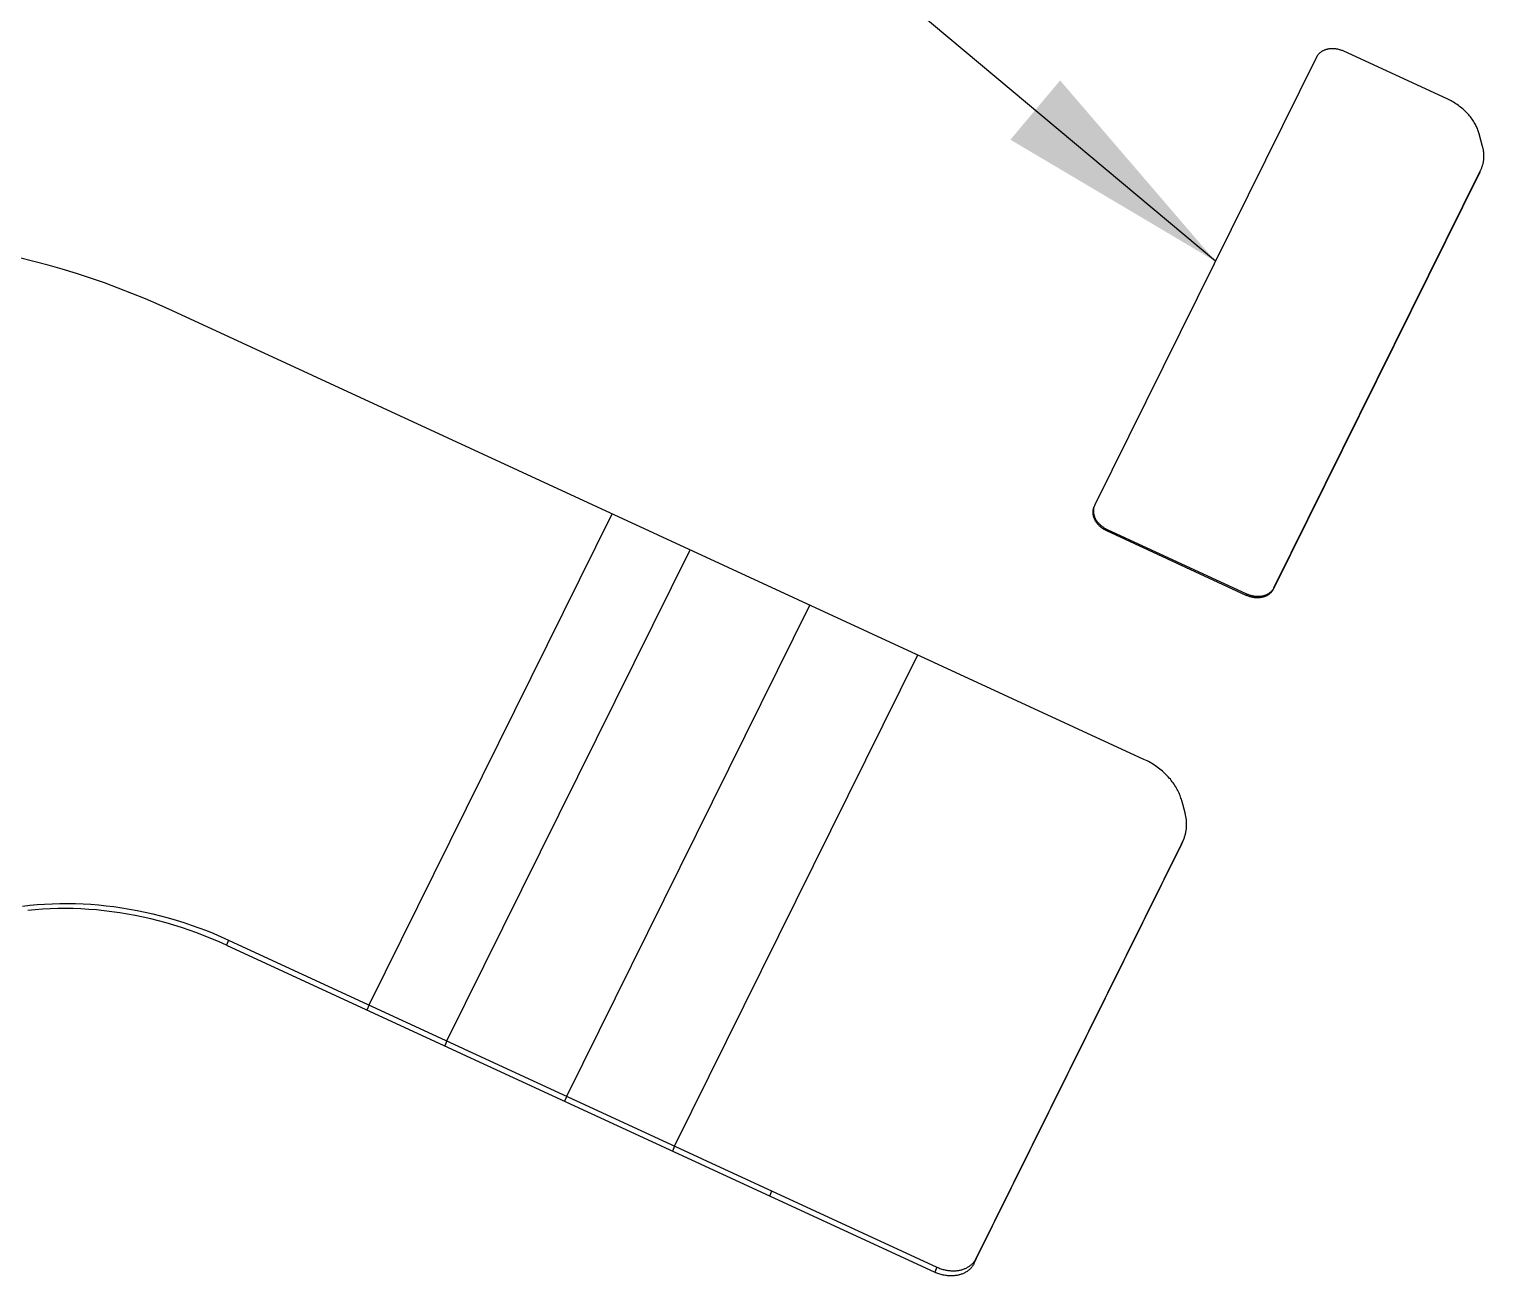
# Model space of a CAD drawing. Header units: millimetres. Extents: x 7 to 507, y -14 to 339.
# Drawn here: x 128.66 to 147.21, y 237.33 to 253.23 of the extents above; entities that cross this region are included whole.
import ezdxf

# ---------------------------------------------------------------- set-up
doc = ezdxf.new("R2010")
doc.units = ezdxf.units.MM
doc.header["$LTSCALE"] = 23.1
doc.layers.get('0').update_dxf_attribs({"linetype": 'CONTINUOUS'})
doc.styles.get("Standard").update_dxf_attribs({"font": 'simplex.shx', "width": 0.8})
doc.dimstyles.get("Standard").update_dxf_attribs({"dimtxt": 3, "dimasz": 3, "dimexe": 2, "dimexo": 0.35, "dimtad": 1, "dimdec": 3, "dimzin": 0, "dimdsep": 46, "dimtxsty": 'Standard', "dimcen": 0.09, "dimadec": 3, "dimazin": 0, "dimtol": 1, "dimtp": 0.001, "dimtm": 0.001, "dimtfac": 1, "dimtdec": 3, "dimtofl": 0, "dimtmove": 0, "dimatfit": 3, "dimfxl": 0, "dimtolj": 1, "dimtzin": 0, "dimarcsym": 0})

msp = doc.modelspace()

# ---------------------------------------------------------------- linework, layer by layer
at = {"color": 7}
for p, q in [((146.7458, 252.3425), (145.4285, 252.9508)), ((145.0783, 252.8741), (142.2503, 247.1636)), ((147.1977, 251.7378), (147.1553, 251.8956)), ((144.5301, 246.0912), (147.1651, 251.4121)), ((144.5368, 246.1076), (147.1719, 251.4286)), ((142.2503, 247.1636), (142.2457, 247.1532)), ((142.4014, 246.8358), (144.1799, 246.0145)), ((142.4082, 246.8522), (144.1867, 246.0309)), ((140.7103, 237.4854), (143.3454, 242.8063)), ((143.3587, 242.8357), (143.3454, 242.8063)), ((143.3587, 242.8357), (143.3855, 242.9005)), ((131.1744, 241.5484), (140.2101, 237.3758))]:
    msp.add_line(p, q, dxfattribs=at)
at = {"color": 3}
for p, q in [((142.8784, 243.9185), (130.4875, 249.6404)), ((143.4026, 243.2349), (143.3601, 243.3927)), ((140.7371, 237.5502), (143.3722, 242.8711)), ((143.3722, 242.8711), (143.3855, 242.9005)), ((131.2012, 241.6131), (140.2369, 237.4406))]:
    msp.add_line(p, q, dxfattribs=at)
at = {"color": 9}
for p, q in [((132.9933, 240.7856), (136.0958, 247.0506)), ((142.4014, 246.8358), (142.4082, 246.8522)), ((133.9867, 240.3268), (137.0893, 246.5918)), ((144.5301, 246.0912), (144.5368, 246.1076)), ((135.5154, 239.6209), (138.618, 245.8858)), ((144.1799, 246.0145), (144.1867, 246.0309)), ((136.8905, 238.9859), (139.9931, 245.2509)), ((143.3454, 242.8063), (143.3577, 242.8362)), ((131.2012, 241.6131), (131.1744, 241.5484)), ((132.9933, 240.7856), (132.9665, 240.7208)), ((133.9867, 240.3268), (133.9599, 240.2621)), ((135.5154, 239.6209), (135.4886, 239.5561)), ((136.8905, 238.9859), (136.8637, 238.9211)), ((138.105, 238.3479), (138.1318, 238.4127)), ((140.7371, 237.5502), (140.7103, 237.4854)), ((140.2369, 237.4406), (140.2101, 237.3758))]:
    msp.add_line(p, q, dxfattribs=at)
at = {"color": 7}
for points in [[(145.4285, 252.9508), (145.4194, 252.9549), (145.4103, 252.9586), (145.401, 252.9622), (145.3916, 252.9655), (145.3822, 252.9685), (145.3726, 252.9712), (145.363, 252.9737), (145.3533, 252.976), (145.3436, 252.9779), (145.3338, 252.9796), (145.3239, 252.981), (145.3153, 252.9819), (145.3067, 252.9827), (145.298, 252.9832), (145.2894, 252.9835), (145.2807, 252.9836), (145.2721, 252.9834), (145.2635, 252.9829), (145.2548, 252.9823), (145.2462, 252.9813), (145.2377, 252.9801), (145.2291, 252.9787), (145.2207, 252.977), (145.2136, 252.9753), (145.2065, 252.9735), (145.1995, 252.9714), (145.1926, 252.9692), (145.1857, 252.9667), (145.1789, 252.9641), (145.1722, 252.9612), (145.1656, 252.9581), (145.1592, 252.9548), (145.1528, 252.9513), (145.1465, 252.9476), (145.1404, 252.9436), (145.1344, 252.9394), (145.1291, 252.9354), (145.1238, 252.9312), (145.1188, 252.9268), (145.1139, 252.9222), (145.1091, 252.9175), (145.1045, 252.9125), (145.1002, 252.9075), (145.096, 252.9023), (145.092, 252.8969), (145.0882, 252.8914), (145.0847, 252.8858), (145.0814, 252.88), (145.0783, 252.8741)], [(147.1553, 251.8956), (147.1513, 251.9094), (147.147, 251.9232), (147.1423, 251.9368), (147.1373, 251.9503), (147.1319, 251.9637), (147.1261, 251.977), (147.12, 251.9901), (147.1137, 252.0031), (147.107, 252.0159), (147.1, 252.0286), (147.0913, 252.0433), (147.0823, 252.0578), (147.0729, 252.0721), (147.0631, 252.0861), (147.053, 252.0998), (147.0426, 252.1133), (147.0318, 252.1266), (147.0207, 252.1396), (147.0094, 252.1523), (146.9971, 252.1654), (146.9845, 252.1781), (146.9717, 252.1906), (146.9585, 252.2028), (146.9451, 252.2146), (146.9314, 252.2262), (146.9174, 252.2375), (146.9032, 252.2484), (146.8888, 252.259), (146.8738, 252.2697), (146.8585, 252.28), (146.8429, 252.2899), (146.8272, 252.2995), (146.8113, 252.3088), (146.7952, 252.3178), (146.7789, 252.3264), (146.7624, 252.3346), (146.7458, 252.3425)], [(147.1833, 251.4536), (147.1868, 251.4623), (147.19, 251.4711), (147.1931, 251.4801), (147.196, 251.489), (147.1987, 251.4981), (147.2011, 251.5072), (147.2034, 251.5164), (147.2055, 251.5257), (147.2073, 251.5349), (147.209, 251.5443), (147.2104, 251.5536), (147.2116, 251.563), (147.2126, 251.5725), (147.2134, 251.5819), (147.214, 251.5913), (147.2144, 251.6006), (147.2146, 251.6099), (147.2146, 251.6191), (147.2143, 251.6284), (147.2139, 251.6376), (147.2134, 251.6469), (147.2126, 251.6561), (147.2116, 251.6653), (147.2105, 251.6745), (147.2092, 251.6836), (147.2077, 251.6928), (147.206, 251.7019), (147.2042, 251.7109), (147.2022, 251.7199), (147.2001, 251.7289), (147.1977, 251.7378)], [(142.2388, 247.1368), (142.2367, 247.1314), (142.2347, 247.1258), (142.233, 247.1202), (142.2314, 247.1145), (142.23, 247.1088), (142.2289, 247.103), (142.2279, 247.0972), (142.2271, 247.0912), (142.2265, 247.0852), (142.2261, 247.0792), (142.2259, 247.0732), (142.2259, 247.0671), (142.2262, 247.0611), (142.2266, 247.0551), (142.2273, 247.0482), (142.2282, 247.0414), (142.2294, 247.0346), (142.2309, 247.0279), (142.2325, 247.0212), (142.2344, 247.0145), (142.2364, 247.0079), (142.2387, 247.0014), (142.2412, 246.9949), (142.2439, 246.9885), (142.2467, 246.9822), (142.2498, 246.9759), (142.253, 246.9698), (142.257, 246.9626), (142.2612, 246.9556), (142.2657, 246.9487), (142.2703, 246.9419), (142.2752, 246.9353), (142.2802, 246.9288), (142.2855, 246.9225), (142.2909, 246.9163), (142.2965, 246.9103), (142.3022, 246.9044), (142.3081, 246.8986), (142.3141, 246.8931), (142.3213, 246.8868), (142.3287, 246.8807), (142.3362, 246.8748), (142.3439, 246.8692), (142.3517, 246.8637), (142.3597, 246.8585), (142.3678, 246.8535), (142.376, 246.8487), (142.3844, 246.8442), (142.3929, 246.8399), (142.4014, 246.8358)], [(142.2399, 247.1371), (142.2381, 247.1308), (142.2366, 247.1244), (142.2354, 247.118), (142.2344, 247.1115), (142.2336, 247.1049), (142.2331, 247.0984), (142.2328, 247.0917), (142.2327, 247.0849), (142.2329, 247.0782), (142.2334, 247.0714), (142.2341, 247.0647), (142.235, 247.058), (142.2362, 247.051), (142.2377, 247.044), (142.2394, 247.037), (142.2414, 247.0301), (142.2436, 247.0233), (142.246, 247.0165), (142.2486, 247.0098), (142.2514, 247.0032), (142.2545, 246.9966), (142.2577, 246.9902), (142.2611, 246.9838), (142.2646, 246.9776), (142.2687, 246.9709), (142.273, 246.9643), (142.2775, 246.9579), (142.2821, 246.9516), (142.2869, 246.9454), (142.2919, 246.9393), (142.2971, 246.9334), (142.3024, 246.9276), (142.3078, 246.922), (142.3134, 246.9165), (142.3191, 246.9111), (142.325, 246.9059), (142.3319, 246.9001), (142.3389, 246.8944), (142.3461, 246.8889), (142.3535, 246.8836), (142.3609, 246.8785), (142.3686, 246.8736), (142.3763, 246.8689), (142.3841, 246.8645), (142.3921, 246.8602), (142.4001, 246.8561), (142.4082, 246.8522)], [(144.1799, 246.0145), (144.1889, 246.0105), (144.1981, 246.0067), (144.2074, 246.0032), (144.2167, 245.9999), (144.2262, 245.9969), (144.2357, 245.9941), (144.2453, 245.9916), (144.255, 245.9894), (144.2648, 245.9874), (144.2746, 245.9858), (144.2844, 245.9844), (144.293, 245.9834), (144.3017, 245.9827), (144.3103, 245.9821), (144.319, 245.9818), (144.3276, 245.9818), (144.3363, 245.982), (144.3449, 245.9824), (144.3535, 245.9831), (144.3621, 245.984), (144.3707, 245.9852), (144.3792, 245.9867), (144.3877, 245.9884), (144.3948, 245.99), (144.4018, 245.9919), (144.4088, 245.9939), (144.4158, 245.9962), (144.4226, 245.9986), (144.4294, 246.0013), (144.4361, 246.0041), (144.4427, 246.0072), (144.4492, 246.0105), (144.4556, 246.014), (144.4618, 246.0177), (144.468, 246.0217), (144.4739, 246.0259), (144.4793, 246.0299), (144.4845, 246.0342), (144.4896, 246.0386), (144.4945, 246.0431), (144.4992, 246.0479), (144.5038, 246.0528), (144.5082, 246.0579), (144.5124, 246.0631), (144.5164, 246.0684), (144.5201, 246.074), (144.5237, 246.0796), (144.527, 246.0853), (144.5301, 246.0912)], [(144.1867, 246.0309), (144.1953, 246.0271), (144.204, 246.0235), (144.2128, 246.0201), (144.2217, 246.0169), (144.2307, 246.014), (144.2398, 246.0113), (144.2489, 246.0088), (144.2581, 246.0066), (144.2674, 246.0047), (144.2767, 246.003), (144.286, 246.0015), (144.2942, 246.0004), (144.3025, 245.9996), (144.3107, 245.9989), (144.319, 245.9985), (144.3273, 245.9982), (144.3356, 245.9982), (144.3438, 245.9984), (144.3521, 245.9989), (144.3604, 245.9995), (144.3686, 246.0004), (144.3768, 246.0015), (144.385, 246.0029), (144.3918, 246.0042), (144.3987, 246.0057), (144.4055, 246.0074), (144.4122, 246.0093), (144.419, 246.0114), (144.4256, 246.0136), (144.4322, 246.0161), (144.4387, 246.0187), (144.4451, 246.0215), (144.4514, 246.0246), (144.4576, 246.0278), (144.4637, 246.0313), (144.4697, 246.0349), (144.4751, 246.0384), (144.4804, 246.0422), (144.4856, 246.046), (144.4906, 246.0501), (144.4955, 246.0543), (144.5003, 246.0586), (144.5049, 246.0632), (144.5093, 246.0678), (144.5136, 246.0726), (144.5177, 246.0776), (144.5216, 246.0827), (144.5253, 246.0879), (144.5288, 246.0933)], [(131.1744, 241.5484), (131.0811, 241.5904), (130.9869, 241.6305), (130.8919, 241.6688), (130.7962, 241.7052), (130.6997, 241.7397), (130.6026, 241.7723), (130.5048, 241.8029), (130.4065, 241.8316), (130.3083, 241.8581), (130.2097, 241.8827), (130.1106, 241.9052), (130.011, 241.9257), (129.9121, 241.9441), (129.8128, 241.9604), (129.7132, 241.9746), (129.6133, 241.9868), (129.5155, 241.9967), (129.4175, 242.0045), (129.3194, 242.0103), (129.2212, 242.014), (129.1229, 242.0156), (129.0245, 242.0151), (128.9262, 242.0124), (128.8279, 242.0074), (128.7338, 242.0006), (128.6399, 241.9917)], [(140.7103, 237.4854), (140.7063, 237.4777), (140.702, 237.4701), (140.6974, 237.4626), (140.6926, 237.4553), (140.6875, 237.4482), (140.6821, 237.4413), (140.6766, 237.4345), (140.6706, 237.4278), (140.6643, 237.4213), (140.6579, 237.415), (140.6513, 237.4089), (140.6444, 237.4031), (140.6374, 237.3975), (140.6302, 237.3921), (140.6216, 237.3862), (140.6129, 237.3806), (140.604, 237.3753), (140.5949, 237.3703), (140.5856, 237.3656), (140.5762, 237.3612), (140.5666, 237.3571), (140.5569, 237.3532), (140.5471, 237.3497), (140.5372, 237.3465), (140.5272, 237.3435), (140.5171, 237.3409), (140.5069, 237.3385), (140.4948, 237.336), (140.4826, 237.3339), (140.4704, 237.3322), (140.4581, 237.3309), (140.4458, 237.3299), (140.4334, 237.3293), (140.4211, 237.329), (140.4087, 237.3291), (140.3964, 237.3295), (140.384, 237.3303), (140.3717, 237.3314), (140.3594, 237.3328), (140.3454, 237.3347), (140.3314, 237.3371), (140.3174, 237.3399), (140.3036, 237.3431), (140.2898, 237.3467), (140.2762, 237.3506), (140.2627, 237.3549), (140.2493, 237.3596), (140.2361, 237.3646), (140.223, 237.37), (140.2101, 237.3758)]]:
    msp.add_lwpolyline(points, dxfattribs=at)
at = {"color": 3}
for points in [[(130.4875, 249.6404), (130.3164, 249.7176), (130.1438, 249.7917), (129.9698, 249.8627), (129.7945, 249.9305), (129.6179, 249.9951), (129.4402, 250.0566), (129.2612, 250.1148), (129.0812, 250.1697), (128.9002, 250.2213), (128.7182, 250.2696), (128.5353, 250.3144)], [(143.3601, 243.3927), (143.3555, 243.409), (143.3504, 243.4252), (143.3449, 243.4412), (143.3389, 243.4571), (143.3326, 243.4729), (143.3258, 243.4885), (143.3187, 243.504), (143.3111, 243.5193), (143.3033, 243.5343), (143.295, 243.5492), (143.2849, 243.5666), (143.2742, 243.5836), (143.2632, 243.6004), (143.2517, 243.6168), (143.2398, 243.633), (143.2275, 243.6489), (143.2148, 243.6645), (143.2018, 243.6797), (143.1884, 243.6947), (143.174, 243.71), (143.1592, 243.7251), (143.1441, 243.7397), (143.1286, 243.754), (143.1128, 243.768), (143.0967, 243.7816), (143.0804, 243.7949), (143.0637, 243.8077), (143.0467, 243.8203), (143.029, 243.8328), (143.011, 243.8449), (142.9927, 243.8566), (142.9742, 243.8679), (142.9555, 243.8788), (142.9365, 243.8894), (142.9173, 243.8995), (142.898, 243.9092), (142.8784, 243.9185)], [(143.3855, 242.9005), (143.3896, 242.9108), (143.3935, 242.9212), (143.3971, 242.9317), (143.4005, 242.9422), (143.4037, 242.9529), (143.4066, 242.9636), (143.4092, 242.9744), (143.4116, 242.9853), (143.4138, 242.9962), (143.4157, 243.0072), (143.4174, 243.0182), (143.4189, 243.0293), (143.4201, 243.0404), (143.421, 243.0515), (143.4217, 243.0626), (143.4221, 243.0735), (143.4224, 243.0844), (143.4223, 243.0953), (143.4221, 243.1062), (143.4216, 243.1171), (143.4209, 243.1279), (143.42, 243.1388), (143.4189, 243.1496), (143.4175, 243.1604), (143.416, 243.1712), (143.4143, 243.1819), (143.4123, 243.1926), (143.4102, 243.2033), (143.4078, 243.2139), (143.4053, 243.2244), (143.4026, 243.2349)], [(128.573, 242.0454), (128.6667, 242.0564), (128.7606, 242.0654), (128.8547, 242.0722), (128.953, 242.0771), (129.0513, 242.0799), (129.1496, 242.0804), (129.248, 242.0788), (129.3462, 242.0751), (129.4443, 242.0693), (129.5423, 242.0614), (129.6401, 242.0516), (129.74, 242.0394), (129.8396, 242.0251), (129.9389, 242.0088), (130.0378, 241.9905), (130.1374, 241.97), (130.2365, 241.9474), (130.3351, 241.9229), (130.4333, 241.8964), (130.5316, 241.8677), (130.6294, 241.8371), (130.7265, 241.8045), (130.8229, 241.77), (130.9187, 241.7336), (131.0137, 241.6953), (131.1079, 241.6551), (131.2012, 241.6131)], [(140.7003, 237.4958), (140.7025, 237.4983), (140.7046, 237.5008), (140.7068, 237.5034), (140.7089, 237.506), (140.7109, 237.5086), (140.7131, 237.5114), (140.7152, 237.5142), (140.7172, 237.517), (140.7192, 237.5199), (140.7212, 237.5228), (140.7232, 237.5257), (140.7251, 237.5287), (140.7269, 237.5317), (140.7287, 237.5347), (140.7305, 237.5378), (140.7322, 237.5408), (140.7339, 237.5439), (140.7355, 237.547), (140.7371, 237.5502)], [(140.2369, 237.4406), (140.2492, 237.4351), (140.2617, 237.4299), (140.2743, 237.425), (140.287, 237.4205), (140.2999, 237.4163), (140.3129, 237.4125), (140.326, 237.4089), (140.3392, 237.4058), (140.3524, 237.403), (140.3657, 237.4005), (140.3775, 237.3987), (140.3892, 237.3972), (140.401, 237.3959), (140.4128, 237.3949), (140.4246, 237.3943), (140.4365, 237.3939), (140.4483, 237.3938), (140.4602, 237.3941), (140.472, 237.3947), (140.4838, 237.3956), (140.4956, 237.3968), (140.5056, 237.3981), (140.5155, 237.3997), (140.5255, 237.4015), (140.5353, 237.4036), (140.5452, 237.4059), (140.5549, 237.4085), (140.5646, 237.4113), (140.5742, 237.4145), (140.5837, 237.4179), (140.5931, 237.4216), (140.6023, 237.4256), (140.6115, 237.4298), (140.6198, 237.434), (140.628, 237.4385), (140.636, 237.4431), (140.6439, 237.448), (140.6517, 237.4532), (140.6592, 237.4586), (140.6666, 237.4642), (140.6738, 237.4701), (140.6808, 237.4762), (140.6875, 237.4825), (140.694, 237.489), (140.7003, 237.4958)]]:
    msp.add_lwpolyline(points, dxfattribs=at)
at = {"color": 7}
for centre, radius, start, end in [((146.8084, 251.6085), 0.4056, 335.02903, 337.53886), ((146.8094, 251.6081), 0.4046, 333.65427, 335.02835), ((142.4007, 247.0894), 0.1677, 157.605, 163.47036), ((144.3876, 246.1816), 0.1665, 327.95871, 333.63499)]:
    msp.add_arc(centre, radius, start, end, dxfattribs=at)

# ---------------------------------------------------------------- leaders
at = {"color": 2}
msp.add_leader([(143.7898, 250.2722), (115.1072, 274.3459), (118.1072, 274.3459)], dimstyle='Standard', override={"dimtad": 0}, dxfattribs=at)

doc.saveas('drawing.dxf')
